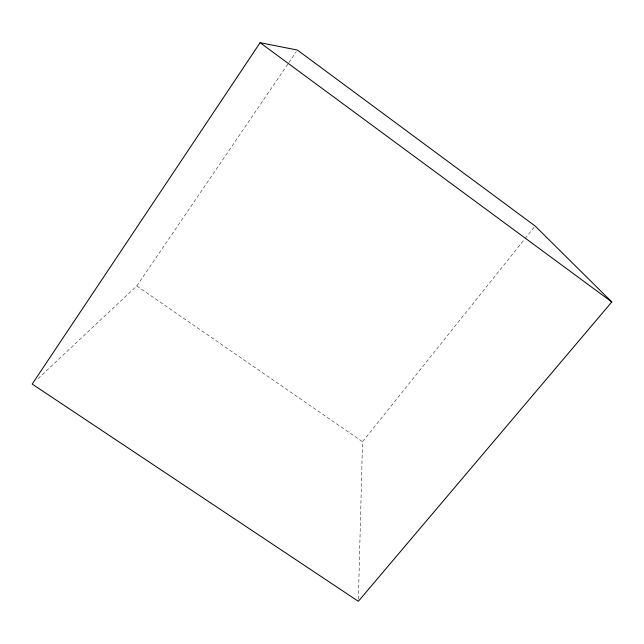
<?xml version="1.0" encoding="UTF-8"?>
<svg xmlns="http://www.w3.org/2000/svg" width="644" height="644" viewBox="0 0 644 644"><rect width="100%" height="100%" fill="white"/><g stroke="black" fill="none" stroke-linecap="round" stroke-linejoin="round"><path stroke-width="0.48" stroke-dasharray="3.22 2.42" d="M358.378 599.306L362.548 441.744L524.441 239.327M38.052 378.583L136.778 285.984L288.359 63.354M288.923 62.524L296.28 51.721M525.069 238.538L534.488 226.777M136.778 285.984L362.548 441.744"/><path stroke-width="0.97" d="M260.096 42.689L32.2 384.066L358.33 601.311L611.8 301.964L535.116 225.988L297.407 50.063L260.096 42.689L611.8 301.964"/></g></svg>
